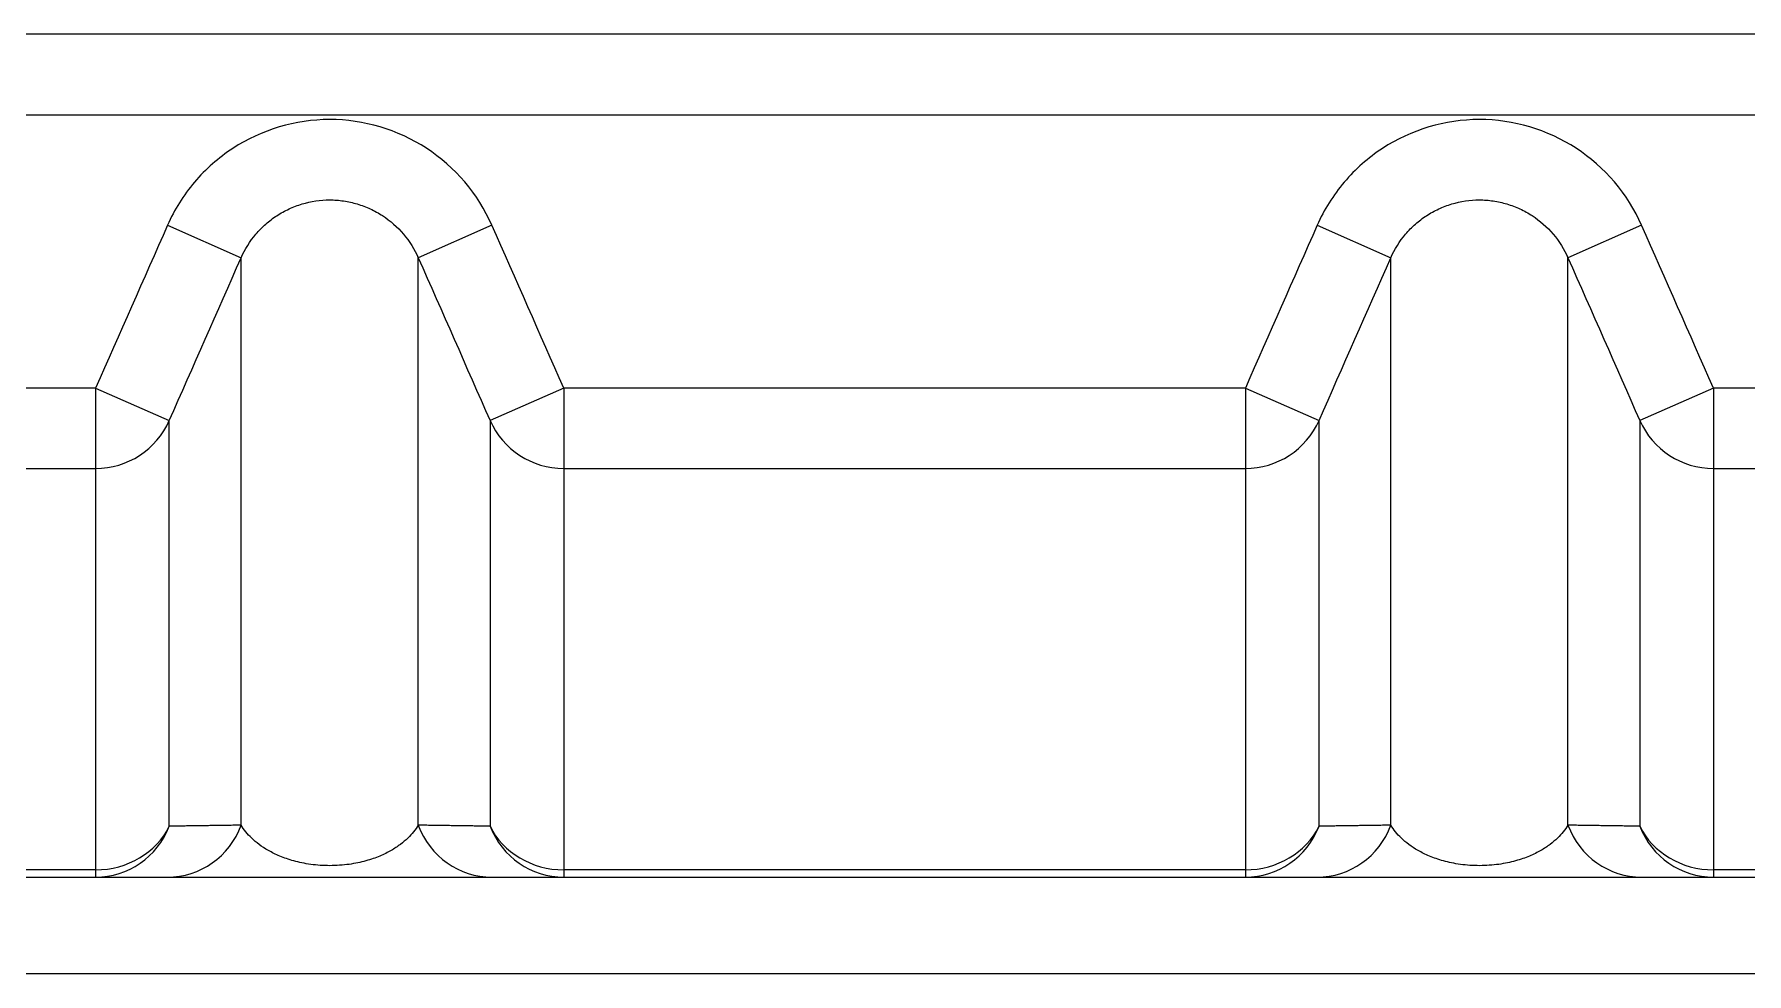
# Model space of a CAD drawing. Header units: millimetres. Extents: x 4664 to 8864, y -38 to 2932.
# Drawn here: x 7954.48 to 7982.25, y 2277.57 to 2292.81 of the extents above; entities that cross this region are included whole.
import ezdxf

# ---------------------------------------------------------------- set-up
doc = ezdxf.new("R2010")
doc.units = ezdxf.units.MM

msp = doc.modelspace()

# ---------------------------------------------------------------- linework, layer by layer
at = {"lineweight": 5}
for p, q in [((8003.213, 2292.815), (7840.732, 2292.815)), ((7840.732, 2291.509), (8003.213, 2291.509)), ((7956.639, 2289.714), (7957.833, 2289.187)), ((7961.901, 2289.714), (7960.706, 2289.187)), ((7975.287, 2289.714), (7976.482, 2289.187)), ((7980.55, 2289.714), (7979.355, 2289.187)), ((7957.833, 2279.979), (7957.833, 2289.187)), ((7960.706, 2279.979), (7960.706, 2289.187)), ((7976.482, 2279.979), (7976.482, 2289.187)), ((7979.355, 2279.979), (7979.355, 2289.187)), ((7955.473, 2287.073), (7944.417, 2287.073)), ((7955.473, 2287.073), (7956.668, 2286.546)), ((7955.473, 2287.073), (7955.473, 2279.135)), ((7963.066, 2287.073), (7961.871, 2286.546)), ((7974.122, 2287.073), (7963.066, 2287.073)), ((7963.066, 2287.073), (7963.066, 2279.135)), ((7974.122, 2287.073), (7975.317, 2286.546)), ((7974.122, 2287.073), (7974.122, 2279.135)), ((7981.715, 2287.073), (7980.52, 2286.546)), ((7992.771, 2287.073), (7981.715, 2287.073)), ((7981.715, 2287.073), (7981.715, 2279.135)), ((7956.668, 2279.962), (7956.668, 2286.546)), ((7961.871, 2286.546), (7961.871, 2279.962)), ((7975.317, 2279.962), (7975.317, 2286.546)), ((7980.52, 2286.546), (7980.52, 2279.962)), ((7944.417, 2285.768), (7955.473, 2285.768)), ((7963.066, 2285.768), (7974.122, 2285.768)), ((7981.715, 2285.768), (7992.771, 2285.768)), ((7955.473, 2279.255), (7944.417, 2279.255)), ((7974.122, 2279.255), (7963.066, 2279.255)), ((7992.771, 2279.255), (7981.715, 2279.255)), ((7848.07, 2279.135), (7995.875, 2279.135)), ((7995.906, 2277.568), (7848.039, 2277.568))]:
    msp.add_line(p, q, dxfattribs=at)
for centre, major_axis, ratio, start_param, end_param in [((7955.473, 2287.073), (-1.306, 0), 0.998861, 1.570796, 2.725761), ((7963.066, 2287.073), (-1.306, 0), 0.998861, 0.415831, 1.570796), ((7974.122, 2287.073), (-1.306, 0), 0.998861, 1.570796, 2.725761), ((7981.715, 2287.073), (-1.306, 0), 0.998861, 0.415831, 1.570796), ((7955.473, 2280.441), (-1.306, 0), 0.907984, 1.570796, 2.725761), ((7955.473, 2280.441), (0, -1.306), 0.98331, 0, 1.19525), ((7956.639, 2280.441), (0, -1.306), 0.978111, 0, 1.208972), ((7961.901, 2280.441), (0, -1.306), 0.978111, 5.074213, 6.283185), ((7963.066, 2280.441), (-1.306, 0), 0.907984, 0.415831, 1.570796), ((7963.066, 2280.441), (0, -1.306), 0.98331, 5.087935, 6.283185), ((7974.122, 2280.441), (-1.306, 0), 0.907984, 1.570796, 2.725761), ((7974.122, 2280.441), (0, -1.306), 0.98331, 0, 1.19525), ((7975.287, 2280.441), (0, -1.306), 0.978111, 0, 1.208972), ((7980.55, 2280.441), (0, -1.306), 0.978111, 5.074213, 6.283185), ((7981.715, 2280.441), (-1.306, 0), 0.907984, 0.415831, 1.570796), ((7981.715, 2280.441), (0, -1.306), 0.98331, 5.087935, 6.283185)]:
    msp.add_ellipse(centre, major_axis=major_axis, ratio=ratio, start_param=start_param, end_param=end_param, dxfattribs=at)
for points, knots in [([(7961.901, 2289.714), (7961.675, 2290.226), (7961.305, 2290.66), (7960.374, 2291.267), (7959.82, 2291.431), (7958.718, 2291.43), (7958.161, 2291.265), (7957.467, 2290.811), (7957.257, 2290.627), (7956.898, 2290.203), (7956.751, 2289.97), (7956.639, 2289.714)], [0, 0, 0, 0, 0.25, 0.25, 0.5, 0.5, 0.75, 0.75, 0.875, 0.875, 1, 1, 1, 1]), ([(7980.55, 2289.714), (7980.324, 2290.226), (7979.953, 2290.66), (7979.023, 2291.267), (7978.469, 2291.431), (7977.366, 2291.43), (7976.809, 2291.265), (7976.115, 2290.811), (7975.906, 2290.627), (7975.547, 2290.203), (7975.4, 2289.97), (7975.287, 2289.714)], [0, 0, 0, 0, 0.25, 0.25, 0.5, 0.5, 0.75, 0.75, 0.875, 0.875, 1, 1, 1, 1]), ([(7957.833, 2289.187), (7957.895, 2289.327), (7957.975, 2289.455), (7958.122, 2289.628), (7958.176, 2289.683), (7958.289, 2289.783), (7958.349, 2289.829), (7958.475, 2289.911), (7958.542, 2289.948), (7958.679, 2290.012), (7958.75, 2290.039), (7958.966, 2290.103), (7959.119, 2290.126), (7959.345, 2290.126), (7959.42, 2290.12), (7959.57, 2290.099), (7959.644, 2290.082), (7959.789, 2290.039), (7959.859, 2290.013), (7959.996, 2289.949), (7960.063, 2289.912), (7960.254, 2289.788), (7960.367, 2289.688), (7960.564, 2289.455), (7960.645, 2289.327), (7960.706, 2289.187)], [0, 0, 0, 0, 0.125, 0.125, 0.1875, 0.1875, 0.25, 0.25, 0.3125, 0.3125, 0.375, 0.375, 0.5, 0.5, 0.5625, 0.5625, 0.625, 0.625, 0.6875, 0.6875, 0.75, 0.75, 0.875, 0.875, 1, 1, 1, 1]), ([(7976.482, 2289.187), (7976.543, 2289.327), (7976.623, 2289.455), (7976.77, 2289.628), (7976.824, 2289.683), (7976.937, 2289.783), (7976.997, 2289.829), (7977.123, 2289.911), (7977.19, 2289.948), (7977.328, 2290.012), (7977.398, 2290.039), (7977.615, 2290.103), (7977.767, 2290.126), (7977.993, 2290.126), (7978.068, 2290.12), (7978.218, 2290.099), (7978.293, 2290.082), (7978.438, 2290.039), (7978.508, 2290.013), (7978.645, 2289.949), (7978.712, 2289.912), (7978.902, 2289.788), (7979.015, 2289.688), (7979.213, 2289.455), (7979.293, 2289.327), (7979.355, 2289.187)], [0, 0, 0, 0, 0.125, 0.125, 0.1875, 0.1875, 0.25, 0.25, 0.3125, 0.3125, 0.375, 0.375, 0.5, 0.5, 0.5625, 0.5625, 0.625, 0.625, 0.6875, 0.6875, 0.75, 0.75, 0.875, 0.875, 1, 1, 1, 1]), ([(7960.706, 2279.979), (7960.662, 2279.907), (7960.607, 2279.837), (7960.5, 2279.734), (7960.46, 2279.7), (7960.371, 2279.633), (7960.321, 2279.6), (7960.211, 2279.537), (7960.15, 2279.506), (7960.013, 2279.449), (7959.938, 2279.423), (7959.774, 2279.377), (7959.682, 2279.357), (7959.484, 2279.33), (7959.378, 2279.322), (7959.167, 2279.322), (7959.06, 2279.329), (7958.863, 2279.356), (7958.77, 2279.376), (7958.604, 2279.422), (7958.528, 2279.449), (7958.391, 2279.506), (7958.331, 2279.536), (7958.165, 2279.63), (7958.077, 2279.698), (7957.933, 2279.836), (7957.877, 2279.907), (7957.833, 2279.979)], [0, 0, 0, 0, 0.125, 0.125, 0.1875, 0.1875, 0.25, 0.25, 0.3125, 0.3125, 0.375, 0.375, 0.4375, 0.4375, 0.5, 0.5, 0.5625, 0.5625, 0.625, 0.625, 0.6875, 0.6875, 0.75, 0.75, 0.875, 0.875, 1, 1, 1, 1]), ([(7979.355, 2279.979), (7979.311, 2279.907), (7979.255, 2279.837), (7979.148, 2279.734), (7979.109, 2279.7), (7979.02, 2279.633), (7978.97, 2279.6), (7978.859, 2279.537), (7978.798, 2279.506), (7978.662, 2279.449), (7978.587, 2279.423), (7978.422, 2279.377), (7978.33, 2279.357), (7978.133, 2279.33), (7978.027, 2279.322), (7977.815, 2279.322), (7977.709, 2279.329), (7977.511, 2279.356), (7977.419, 2279.376), (7977.252, 2279.422), (7977.177, 2279.449), (7977.04, 2279.506), (7976.979, 2279.536), (7976.814, 2279.63), (7976.726, 2279.698), (7976.582, 2279.836), (7976.526, 2279.907), (7976.482, 2279.979)], [0, 0, 0, 0, 0.125, 0.125, 0.1875, 0.1875, 0.25, 0.25, 0.3125, 0.3125, 0.375, 0.375, 0.4375, 0.4375, 0.5, 0.5, 0.5625, 0.5625, 0.625, 0.625, 0.6875, 0.6875, 0.75, 0.75, 0.875, 0.875, 1, 1, 1, 1])]:
    msp.add_open_spline(points, degree=3, knots=knots, dxfattribs=at)
for points in [[(7956.639, 2289.714), (7956.25, 2288.834), (7955.862, 2287.953), (7955.473, 2287.073)], [(7963.066, 2287.073), (7962.678, 2287.953), (7962.289, 2288.834), (7961.901, 2289.714)], [(7975.287, 2289.714), (7974.899, 2288.834), (7974.51, 2287.953), (7974.122, 2287.073)], [(7981.715, 2287.073), (7981.326, 2287.953), (7980.938, 2288.834), (7980.55, 2289.714)], [(7956.668, 2286.546), (7957.056, 2287.426), (7957.445, 2288.307), (7957.833, 2289.187)], [(7960.706, 2289.187), (7961.095, 2288.307), (7961.483, 2287.426), (7961.871, 2286.546)], [(7975.317, 2286.546), (7975.705, 2287.426), (7976.093, 2288.307), (7976.482, 2289.187)], [(7979.355, 2289.187), (7979.743, 2288.307), (7980.132, 2287.426), (7980.52, 2286.546)]]:
    msp.add_open_spline(points, degree=3, dxfattribs=at)
for points, weights in [([(7957.833, 2279.979), (7957.419, 2279.973), (7957.029, 2279.967), (7956.668, 2279.962)], [0.999999937519, 0.99999993799, 0.999999938449, 0.999999938887]), ([(7961.871, 2279.962), (7961.51, 2279.967), (7961.121, 2279.973), (7960.706, 2279.979)], [0.999999939427, 0.999999938992, 0.999999938537, 0.999999938071]), ([(7976.482, 2279.979), (7976.067, 2279.973), (7975.678, 2279.967), (7975.317, 2279.962)], [0.999999937515, 0.999999937986, 0.999999938445, 0.999999938883]), ([(7980.52, 2279.962), (7980.159, 2279.967), (7979.77, 2279.973), (7979.355, 2279.979)], [0.999999939431, 0.999999938997, 0.999999938542, 0.999999938075])]:
    msp.add_rational_spline(points, weights, degree=3, dxfattribs=at)

doc.saveas('drawing.dxf')
